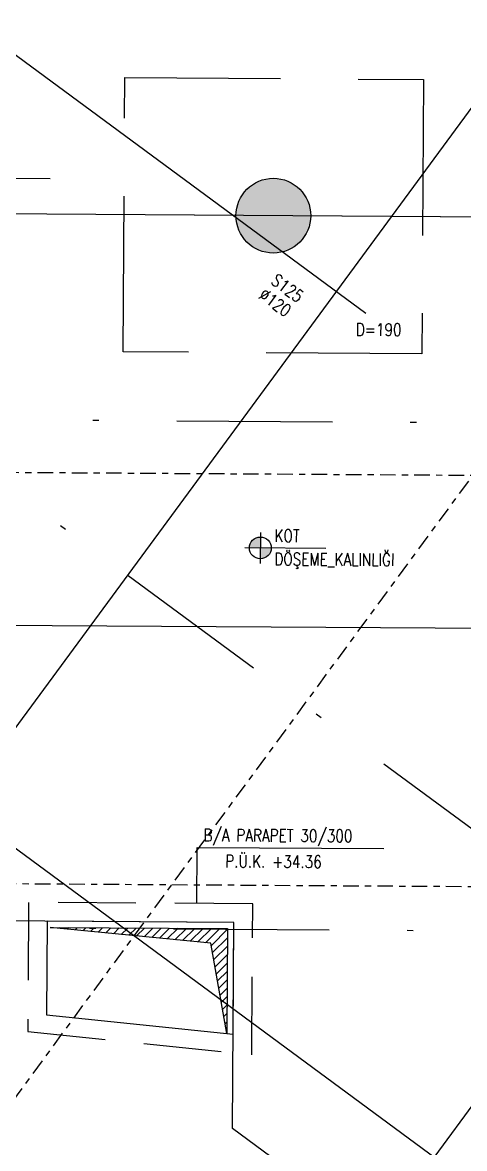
# Model space of a CAD drawing. Header units: millimetres. Extents: x 400392 to 401186, y 4543812 to 4544115.
# Drawn here: x 400724.87 to 400731.97, y 4544010.2 to 4544028.26 of the extents above; entities that cross this region are included whole.
import ezdxf
from ezdxf.enums import TextEntityAlignment as Align

# ---------------------------------------------------------------- set-up
doc = ezdxf.new("R2010")
doc.units = ezdxf.units.MM
for name, pattern in [('ACAD_ISO05W100', [33, 24, -3, 0, -3, 0, -3]), ('AKS', [3, 2.5, -0.25, 0, -0.25]), ('CENTER', [2, 1.25, -0.25, 0.25, -0.25]), ('DASHDOT2', [0.5, 0.25, -0.125, 0, -0.125]), ('HIDDEN', [0.375, 0.25, -0.125])]:
    doc.linetypes.add(name, pattern=pattern)
for name, color, linetype in [('aks prota', 2, 'AKS'), ('boşluk prota', 2, 'Continuous'), ('boşluk taraması prota', 252, 'Continuous'), ('iderzi_PROTA', 3, 'Continuous'), ('kiris prota', 6, 'Continuous'), ('kolon prota', 1, 'Continuous'), ('kolon tarama prota', 252, 'Continuous'), ('lkolon prota', 4, 'Continuous'), ('not prota', 2, 'Continuous'), ('not yazısı prota', 6, 'Continuous'), ('PRT-AL-TUNEL_EKSENI', 14, 'DASHDOT2'), ('skesit prota', 7, 'Continuous'), ('st-s_level (kot)', 6, 'Continuous'), ('st-s_levelmark (kot işareti)', 4, 'Continuous'), ('temel prota', 6, 'Continuous'), ('tkolon prota', 6, 'Continuous'), ('tnot prota', 4, 'Continuous')]:
    doc.layers.add(name, color=color, linetype=linetype)
doc.styles.add('OLCU', font='romanstw.shx')
doc.styles.add('tkolon', font='romanstw.shx')
doc.styles.add('TNOT', font='romanstw.shx', dxfattribs={"width": 0.8, "height": 250})

msp = doc.modelspace()

# ---------------------------------------------------------------- hatches: boundary and pattern name
at = {"layer": 'kolon tarama prota'}
h = msp.add_hatch(color=256, dxfattribs=at)
h.dxf.hatch_style = 1
edge = h.paths.add_edge_path()
edge.add_arc((400728.89656, 4544025.16494), 0.6, 359.637118, 719.637118)
at = {"layer": 'st-s_levelmark (kot işareti)'}
h = msp.add_hatch(color=256, dxfattribs=at)
h.paths.add_polyline_path([(400728.6886, 4544020.01017, 0.41421356), (400728.5125, 4544019.83628), (400728.68749, 4544019.83517)])
h.paths.add_polyline_path([(400728.86249, 4544019.83406), (400728.68749, 4544019.83517), (400728.68638, 4544019.66017, 0.41421356)])

# ---------------------------------------------------------------- linework, layer by layer
at = {"layer": 'aks prota', "ltscale": 10}
for p, q in [((400722.19934, 4544013.47792), (400749.88765, 4544051.08441)), ((400722.19934, 4544013.47792), (400749.88765, 4544051.08441)), ((400754.61948, 4544005.75163), (400694.76017, 4544049.82389)), ((400754.61948, 4544005.75163), (400694.76017, 4544049.82389)), ((400754.61948, 4544005.75163), (400694.76017, 4544049.82389)), ((400729.84998, 4544007.84503), (400757.53829, 4544045.45151)), ((400729.84998, 4544007.84503), (400757.53829, 4544045.45151)), ((400729.84998, 4544007.84503), (400757.53829, 4544045.45151)), ((400737.52004, 4544005.61281), (400688.68297, 4544041.56979)), ((400737.52004, 4544005.61281), (400688.68297, 4544041.56979)), ((400737.52004, 4544005.61281), (400688.68297, 4544041.56979)), ((400826.98405, 4544024.54369), (400661.06815, 4544025.59453)), ((400826.98405, 4544024.54369), (400661.06815, 4544025.59453)), ((400808.56238, 4544024.66037), (400685.15217, 4544025.44199)), ((400826.94224, 4544017.94382), (400661.02635, 4544018.99466)), ((400826.94224, 4544017.94382), (400661.02635, 4544018.99466))]:
    msp.add_line(p, q, dxfattribs=at)
at = {"layer": 'boşluk prota', "ltscale": 0.05}
for p, q in [((400727.89484, 4544013.49293), (400725.31173, 4544013.74665)), ((400725.31173, 4544013.74665), (400728.16243, 4544013.7286)), ((400728.16243, 4544013.7286), (400728.15178, 4544012.04674)), ((400728.15178, 4544012.04674), (400727.89484, 4544013.49293))]:
    msp.add_line(p, q, dxfattribs=at)
at = {"layer": 'boşluk taraması prota', "linetype": 'Continuous', "ltscale": 2}
for p, q in [((400725.34262, 4544013.74362), (400725.34402, 4544013.745)), ((400725.46592, 4544013.73151), (400725.47879, 4544013.74422)), ((400725.58922, 4544013.7194), (400725.61356, 4544013.74343)), ((400725.71252, 4544013.70729), (400725.74833, 4544013.74265)), ((400725.83582, 4544013.69518), (400725.8831, 4544013.74186)), ((400725.95912, 4544013.68306), (400726.01787, 4544013.74108)), ((400726.08242, 4544013.67095), (400726.15264, 4544013.74029)), ((400726.20572, 4544013.65884), (400726.28741, 4544013.73951)), ((400726.32902, 4544013.64673), (400726.42218, 4544013.73873)), ((400726.45232, 4544013.63462), (400726.55695, 4544013.73794)), ((400726.57562, 4544013.62251), (400726.69173, 4544013.73716)), ((400726.69892, 4544013.6104), (400726.8265, 4544013.73637)), ((400726.82222, 4544013.59829), (400726.96127, 4544013.73559)), ((400726.94552, 4544013.58618), (400727.09604, 4544013.7348)), ((400727.06882, 4544013.57407), (400727.23081, 4544013.73402)), ((400727.19212, 4544013.56196), (400727.36558, 4544013.73324)), ((400727.31542, 4544013.54985), (400727.50035, 4544013.73245)), ((400727.43872, 4544013.53773), (400727.63512, 4544013.73167)), ((400727.56202, 4544013.52562), (400727.76989, 4544013.73088)), ((400727.68532, 4544013.51351), (400727.90466, 4544013.7301)), ((400727.80862, 4544013.5014), (400728.03943, 4544013.72931)), ((400727.90092, 4544013.45869), (400728.16236, 4544013.71683)), ((400727.92115, 4544013.34481), (400728.16151, 4544013.58213)), ((400727.94139, 4544013.23093), (400728.16065, 4544013.44743)), ((400727.96162, 4544013.11704), (400728.1598, 4544013.31273)), ((400727.98185, 4544013.00316), (400728.15895, 4544013.17803)), ((400728.00209, 4544012.88928), (400728.15809, 4544013.04333)), ((400728.02232, 4544012.7754), (400728.15724, 4544012.90863)), ((400728.04255, 4544012.66152), (400728.15639, 4544012.77392)), ((400728.06279, 4544012.54764), (400728.15553, 4544012.63922)), ((400728.08302, 4544012.43376), (400728.15468, 4544012.50452)), ((400728.10325, 4544012.31988), (400728.15383, 4544012.36982)), ((400728.12348, 4544012.206), (400728.15297, 4544012.23512)), ((400728.14372, 4544012.09212), (400728.15212, 4544012.10042))]:
    msp.add_line(p, q, dxfattribs=at)
at = {"layer": 'iderzi_PROTA', "linetype": 'ACAD_ISO05W100', "lineweight": 30, "ltscale": 2}
for p, q in [((400728.26306, 4544013.82796), (400723.71195, 4544013.85679)), ((400728.24211, 4544010.52001), (400728.26306, 4544013.82796)), ((400731.80435, 4544007.89617), (400728.24211, 4544010.52001))]:
    msp.add_line(p, q, dxfattribs=at)
at = {"layer": 'kiris prota', "linetype": 'HIDDEN', "ltscale": 5}
for p, q in [((400724.96503, 4544014.14886), (400724.95191, 4544012.07665)), ((400728.56496, 4544014.12606), (400724.96503, 4544014.14886)), ((400728.54962, 4544011.70392), (400728.56496, 4544014.12606)), ((400724.95191, 4544012.07665), (400728.54962, 4544011.70392))]:
    msp.add_line(p, q, dxfattribs=at)
at = {"layer": 'kolon prota', "color": 1}
msp.add_circle((400728.89656, 4544025.16494), 0.6, dxfattribs=at)
at = {"layer": 'not prota', "ltscale": 0.1}
for p, q in [((400722.31067, 4544025.77804), (400725.31061, 4544025.75904)), ((400727.66708, 4544014.13174), (400727.67277, 4544015.03001)), ((400727.67277, 4544015.03001), (400730.67271, 4544015.01101))]:
    msp.add_line(p, q, dxfattribs=at)
at = {"layer": 'not yazısı prota'}
for p, q in [((400725.26312, 4544013.84696), (400725.25362, 4544012.34699)), ((400728.26306, 4544013.82796), (400725.26312, 4544013.84696)), ((400728.25172, 4544012.03638), (400728.26306, 4544013.82796)), ((400725.25362, 4544012.34699), (400728.25172, 4544012.03638))]:
    msp.add_line(p, q, dxfattribs=at)
at = {"layer": 'PRT-AL-TUNEL_EKSENI', "ltscale": 10}
for p, q in [((400745.00731, 4544005.81251), (400691.4103, 4544045.27407)), ((400661.04725, 4544022.2946), (400826.96314, 4544021.24376)), ((400660.99564, 4544014.14476), (400826.91153, 4544013.09392))]:
    msp.add_line(p, q, dxfattribs=at)
at = {"layer": 'skesit prota', "linetype": 'CENTER', "ltscale": 0.2}
for p, q in [((400756.16018, 4544053.68254), (400717.40562, 4544001.04577)), ((400656.36139, 4544021.48111), (400823.13878, 4544020.42481)), ((400722.31828, 4544014.4657), (400801.28213, 4544013.96558))]:
    msp.add_line(p, q, dxfattribs=at)
at = {"layer": 'st-s_levelmark (kot işareti)'}
for p, q in [((400728.68908, 4544020.08517), (400728.68591, 4544019.58518)), ((400729.73747, 4544019.82852), (400728.4375, 4544019.83675))]:
    msp.add_line(p, q, dxfattribs=at)
msp.add_circle((400728.68749, 4544019.83517), 0.175, dxfattribs=at)
at = {"layer": 'temel prota', "linetype": 'HIDDEN', "ltscale": 10}
for p, q in [((400726.48268, 4544022.98018), (400726.51054, 4544027.38009)), ((400726.51054, 4544027.38009), (400731.30967, 4544027.34969)), ((400731.30967, 4544027.34969), (400731.2818, 4544022.94978)), ((400731.2818, 4544022.94978), (400726.48268, 4544022.98018))]:
    msp.add_line(p, q, dxfattribs=at)

# ---------------------------------------------------------------- texts
at = {"layer": 'lkolon prota', "style": 'tkolon', "width": 0.8}
msp.add_text('%%C120', height=0.2, rotation=323.637118, dxfattribs=at).set_placement((400728.64544, 4544023.85531))
at = {"layer": 'st-s_level (kot)', "color": 6, "style": 'OLCU', "width": 0.8}
for tag, p, rotation in [('D=190', (400730.22122, 4544023.23927), 359.637118), ('KOT', (400728.91481, 4544019.93153), 359.637117), ('DÖŞEME_KALINLIĞI', (400728.91244, 4544019.55744), 359.637117)]:
    msp.add_attdef(tag, p, '', height=0.2, rotation=rotation, dxfattribs=at)
at = {"layer": 'tkolon prota', "style": 'tkolon', "width": 0.8}
msp.add_text('S125', height=0.2, rotation=323.637118, dxfattribs=at).set_placement((400728.84232, 4544024.0829))
at = {"layer": 'tnot prota', "style": 'TNOT', "width": 0.8}
for s, p in [('B/A PARAPET 30/300', (400727.77403, 4544015.22937)), ('P.Ü.K. +34.36', (400728.12425, 4544014.80972))]:
    msp.add_text(s, height=0.2, rotation=359.637118, dxfattribs=at).set_placement(p, align=Align.MIDDLE_LEFT)

doc.saveas('drawing.dxf')
